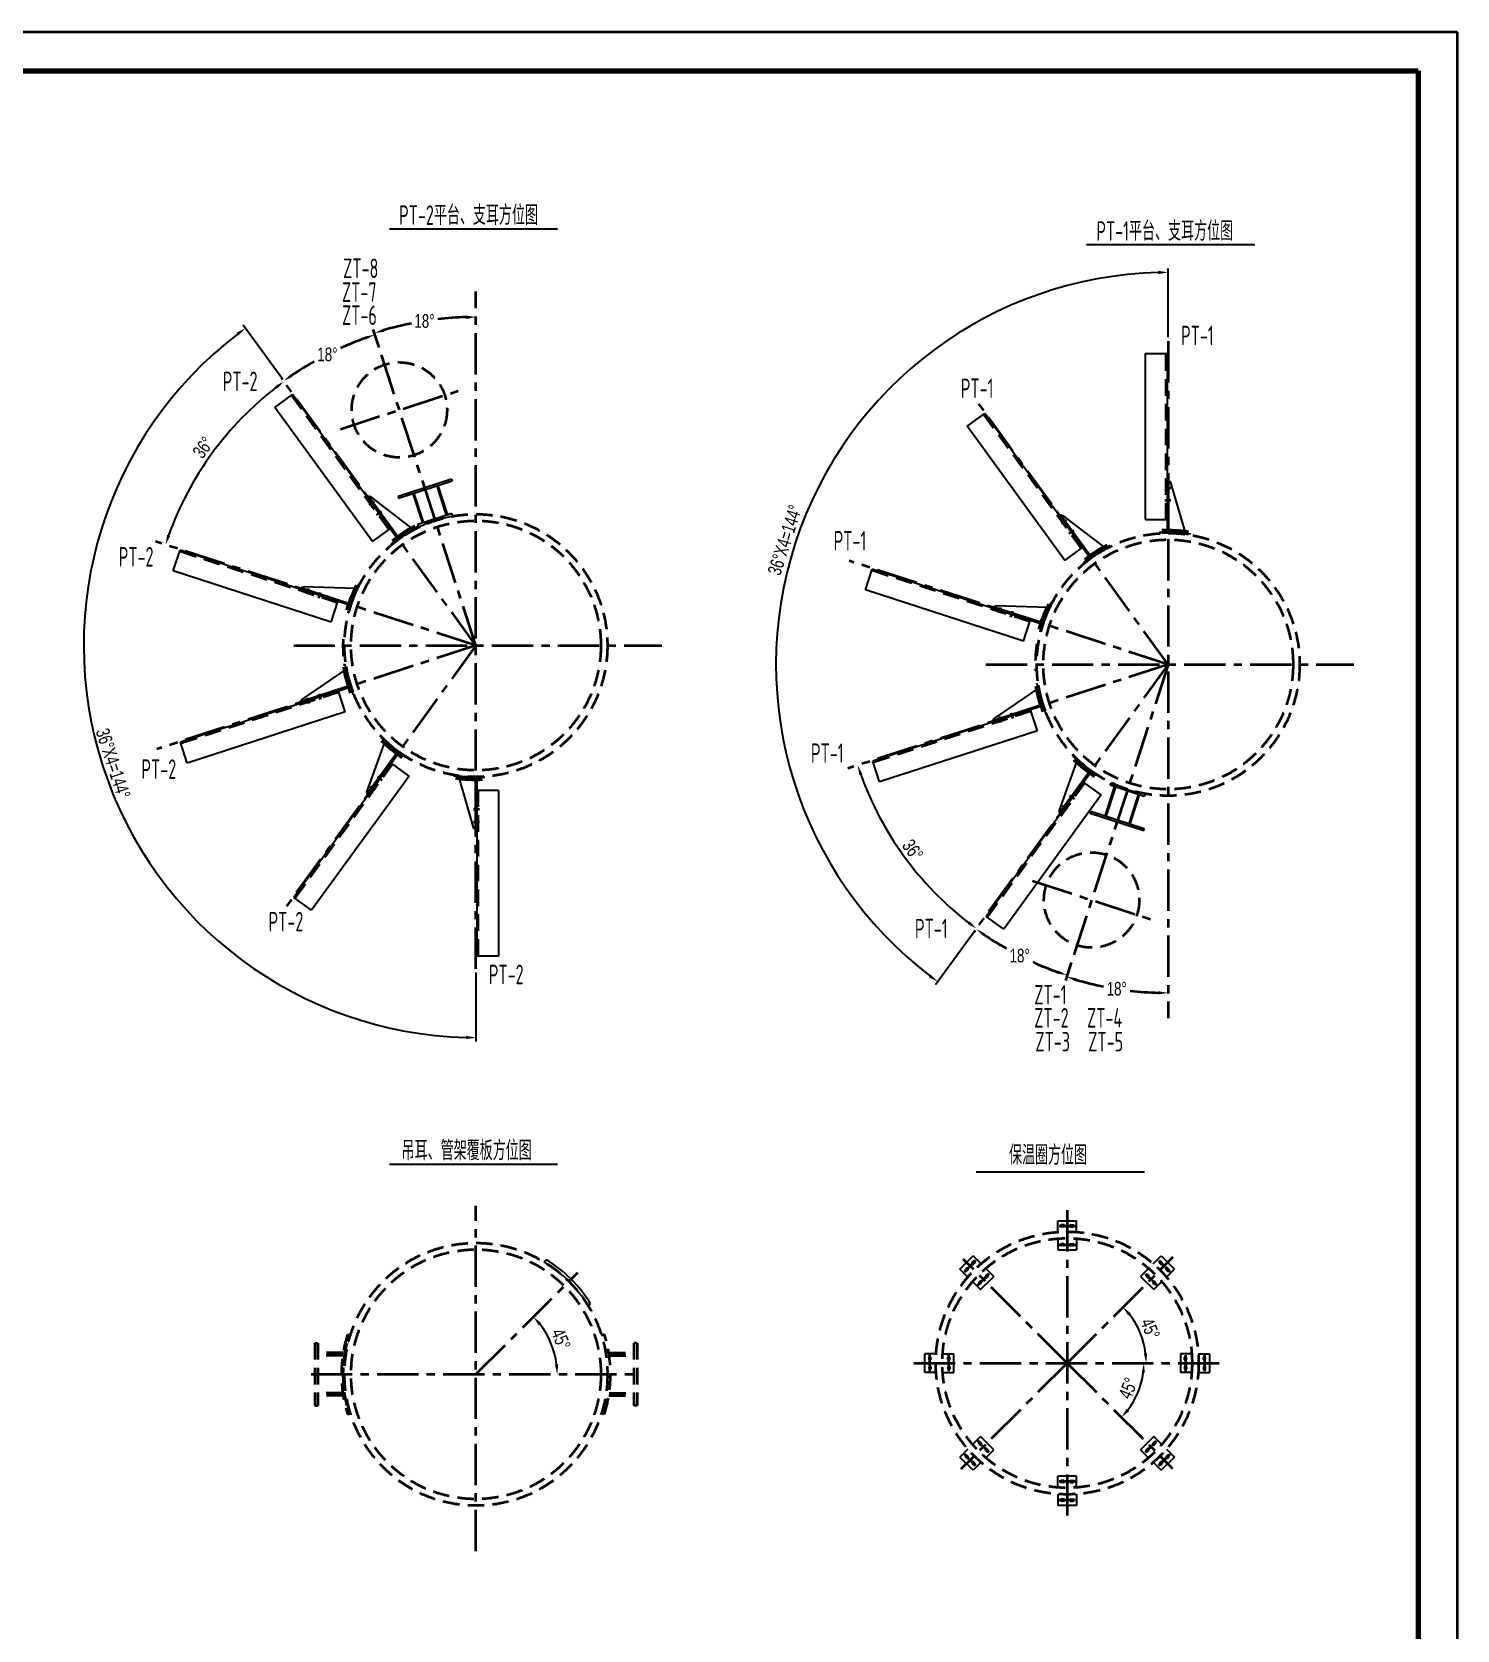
# Model space of a CAD drawing. Header units: millimetres. Extents: x -625 to 14225, y -250 to 20775.
# Drawn here: x 5095 to 14225, y 10533 to 20775 of the extents above; entities that cross this region are included whole.
import ezdxf

# ---------------------------------------------------------------- set-up
doc = ezdxf.new("R2010")
doc.units = ezdxf.units.MM
doc.header["$LTSCALE"] = 8.333333
doc.linetypes.add('CENTER', pattern=[50.8, 31.75, -6.35, 6.35, -6.35])
doc.linetypes.add('DASHED', pattern=[19.05, 12.7, -6.35])
for name, color, linetype, lineweight in [('1轮廓实线层', 7, 'Continuous', 70), ('2细线层', 4, 'Continuous', 35), ('3中心线层', 1, 'CENTER', 35), ('4虚线层', 6, 'DASHED', 35), ('6文字层', 3, 'Continuous', 35), ('7标注层', 4, 'Continuous', 35), ('图框层', 7, 'Continuous', 70)]:
    doc.layers.add(name, color=color, linetype=linetype, lineweight=lineweight)
doc.styles.add('HGCAD', font='HGCAD.SHX', dxfattribs={"width": 0.75, "bigfont": 'HGCADHZ.SHX'})
doc.styles.add('PC_TEXTSTYLE', font='isocp.shx', dxfattribs={"width": 0.8, "bigfont": 'hzfs.shx'})
doc.dimstyles.new('HGCAD$4', dxfattribs={"dimtxt": 3.5, "dimasz": 2.5, "dimexe": 1, "dimexo": 1, "dimgap": 1, "dimtad": 1, "dimtoh": 1, "dimdec": 1, "dimdsep": 46, "dimtxsty": 'HGCAD', "dimcen": 0, "dimclrd": 130, "dimclre": 130, "dimclrt": 3, "dimadec": 1, "dimazin": 0, "dimtfac": 0.714286, "dimtofl": 0, "dimtmove": 0, "dimatfit": 1, "dimfxl": 0, "dimtzin": 0, "dimlwd": -1, "dimlwe": -1, "dimarcsym": 0})

# ---------------------------------------------------------------- blocks, each defined once
blk = doc.blocks.new('*U115')
at = {"layer": '2细线层'}
for p, q in [((-625, 20775), (14225, 20775)), ((14225, 20775), (14225, -250))]:
    blk.add_line(p, q, dxfattribs=at)
at = {"layer": '图框层'}
for p, q in [((0, 20525), (13975, 20525)), ((13975, 20525), (13975, 0))]:
    blk.add_line(p, q, dxfattribs=at)
blk = doc.blocks.new('*D124')
at = {"layer": '7标注层', "color": 130}
blk.add_line((7319, 18753), (7281, 18869), dxfattribs=at)
for start, end in [(101.341, 106.299), (91.701, 96.6741)]:
    blk.add_arc((7940, 16843), 2105, start, end, dxfattribs=at)
for points in [[(7877, 18936), (7877, 18957), (7940, 18948)], [(7346, 18873), (7352, 18853), (7289, 18845)]]:
    blk.add_solid(points, dxfattribs=at)
at = {"layer": 'Defpoints', "color": 0}
for p in [(7940, 19111), (7327, 18729), (7940, 16843), (7940, 14771)]:
    blk.add_point(p, dxfattribs=at)
at = {"layer": '7标注层', "color": 3, "insert": (7610, 18922), "char_height": 87.5, "attachment_point": 5, "style": 'HGCAD', "bg_fill": 3, "box_fill_scale": 1.1, "bg_fill_color": 256, "bg_fill_true_color": 13158600, "bg_fill_transparency": 0}
blk.add_mtext('18%%d{}{{\\H0.7x;}{}}', dxfattribs=at)
at = {"layer": 'Defpoints', "color": 0}
blk.add_point((7720, 18936), dxfattribs=at)
blk = doc.blocks.new('*D123')
at = {"layer": '7标注层', "color": 130}
blk.add_line((6702, 18547), (6694, 18558), dxfattribs=at)
for start, end in [(109.7078, 114.3904), (119.584, 124.2067)]:
    blk.add_arc((7938, 16839), 2097, start, end, dxfattribs=at)
for points in [[(7234, 18804), (7228, 18823), (7290, 18834)], [(6753, 18582), (6765, 18565), (6708, 18538)]]:
    blk.add_solid(points, dxfattribs=at)
at = {"layer": 'Defpoints', "color": 0}
for p in [(7280, 18865), (7318, 18750), (6716, 18527), (7938, 16839)]:
    blk.add_point(p, dxfattribs=at)
at = {"layer": '7标注层', "color": 3, "insert": (6988, 18708), "char_height": 87.5, "attachment_point": 5, "style": 'HGCAD', "bg_fill": 3, "box_fill_scale": 1.1, "bg_fill_color": 256, "bg_fill_true_color": 13158600, "bg_fill_transparency": 0}
blk.add_mtext('18%%d{}{{\\H0.7x;}{}}', dxfattribs=at)
at = {"layer": 'Defpoints', "color": 0}
blk.add_point((7086, 18755), dxfattribs=at)
blk = doc.blocks.new('*D127')
at = {"color": 130}
blk.add_line((6702, 18547), (6696, 18555), dxfattribs=at)
blk.add_arc((7940, 16843), 2092, 127.7121, 160.2879, dxfattribs=at)
for points in [[(6667, 18489), (6654, 18506), (6710, 18535)], [(5961, 17551), (5981, 17545), (5951, 17489)]]:
    blk.add_solid(points, dxfattribs=at)
at = {"layer": 'Defpoints', "color": 0}
for p in [(6716, 18527), (6385, 18242), (5887, 17510), (7940, 16843), (7940, 16843)]:
    blk.add_point(p, dxfattribs=at)
at = {"color": 3, "insert": (6192, 18112), "char_height": 87.5, "attachment_point": 5, "rotation": 54, "style": 'HGCAD', "bg_fill": 3, "box_fill_scale": 1.1, "bg_fill_color": 256, "bg_fill_true_color": 13158600, "bg_fill_transparency": 0}
blk.add_mtext('36%%d{}{{\\H0.7x;}{}}', dxfattribs=at)
blk = doc.blocks.new('*D130')
at = {"color": 130}
for p, q in [((6702, 18547), (6448, 18896)), ((7940, 14746), (7940, 14304))]:
    blk.add_line(p, q, dxfattribs=at)
blk.add_arc((7940, 16843), 2513, 127.425, 268.575, dxfattribs=at)
for points in [[(6419, 18830), (6406, 18847), (6463, 18876)], [(7877, 14320), (7877, 14341), (7940, 14329)]]:
    blk.add_solid(points, dxfattribs=at)
at = {"layer": 'Defpoints', "color": 0}
for p in [(7940, 19111), (6716, 18527), (5440, 17105), (7940, 16843), (7940, 14771)]:
    blk.add_point(p, dxfattribs=at)
at = {"color": 3, "insert": (5615, 16087), "char_height": 87.5, "attachment_point": 5, "rotation": 288, "style": 'HGCAD', "bg_fill": 3, "box_fill_scale": 1.1, "bg_fill_color": 256, "bg_fill_true_color": 13158600, "bg_fill_transparency": 0}
blk.add_mtext('36%%DX4=144°{}{{\\H0.7x;}{}}', dxfattribs=at)
blk = doc.blocks.new('*D131')
at = {"layer": '7标注层', "color": 130}
blk.add_line((11754, 14811), (11716, 14695), dxfattribs=at)
for start, end in [(253.701, 258.659), (263.3259, 268.299)]:
    blk.add_arc((12375, 16721), 2105, start, end, dxfattribs=at)
for points in [[(11787, 14711), (11781, 14691), (11724, 14719)], [(12312, 14607), (12312, 14627), (12375, 14616)]]:
    blk.add_solid(points, dxfattribs=at)
at = {"layer": 'Defpoints', "color": 0}
for p in [(12375, 18793), (12375, 16721), (11762, 14835), (12375, 14453)]:
    blk.add_point(p, dxfattribs=at)
at = {"layer": '7标注层', "color": 3, "insert": (12045, 14642), "char_height": 87.5, "attachment_point": 5, "style": 'HGCAD', "bg_fill": 3, "box_fill_scale": 1.1, "bg_fill_color": 256, "bg_fill_true_color": 13158600, "bg_fill_transparency": 0}
blk.add_mtext('18%%d{}{{\\H0.7x;}{}}', dxfattribs=at)
at = {"layer": 'Defpoints', "color": 0}
blk.add_point((11937, 14662), dxfattribs=at)
blk = doc.blocks.new('*D132')
at = {"layer": '7标注层', "color": 130}
blk.add_line((11137, 15017), (11129, 15006), dxfattribs=at)
for start, end in [(235.7933, 240.416), (245.6096, 250.2922)]:
    blk.add_arc((12373, 16724), 2097, start, end, dxfattribs=at)
for points in [[(11200, 14999), (11188, 14982), (11143, 15026)], [(11663, 14740), (11669, 14760), (11725, 14730)]]:
    blk.add_solid(points, dxfattribs=at)
at = {"layer": 'Defpoints', "color": 0}
for p in [(12373, 16724), (11151, 15037), (11752, 14814), (11715, 14698)]:
    blk.add_point(p, dxfattribs=at)
at = {"layer": '7标注层', "color": 3, "insert": (11423, 14855), "char_height": 87.5, "attachment_point": 5, "style": 'HGCAD', "bg_fill": 3, "box_fill_scale": 1.1, "bg_fill_color": 256, "bg_fill_true_color": 13158600, "bg_fill_transparency": 0}
blk.add_mtext('18%%d{}{{\\H0.7x;}{}}', dxfattribs=at)
at = {"layer": 'Defpoints', "color": 0}
blk.add_point((11327, 14907), dxfattribs=at)
blk = doc.blocks.new('*D133')
at = {"color": 130}
blk.add_line((11137, 15017), (11131, 15009), dxfattribs=at)
blk.add_arc((12375, 16721), 2092, 199.7121, 232.2879, dxfattribs=at)
for points in [[(10416, 16019), (10396, 16012), (10385, 16075)], [(11089, 15058), (11102, 15075), (11145, 15029)]]:
    blk.add_solid(points, dxfattribs=at)
at = {"layer": 'Defpoints', "color": 0}
for p in [(12375, 16721), (12375, 16721), (10322, 16054), (10563, 15675), (11151, 15037)]:
    blk.add_point(p, dxfattribs=at)
at = {"color": 3, "insert": (10738, 15532), "char_height": 87.5, "attachment_point": 5, "rotation": 306, "style": 'HGCAD', "bg_fill": 3, "box_fill_scale": 1.1, "bg_fill_color": 256, "bg_fill_true_color": 13158600, "bg_fill_transparency": 0}
blk.add_mtext('36%%d{}{{\\H0.7x;}{}}', dxfattribs=at)
blk = doc.blocks.new('*D134')
at = {"color": 130}
for p, q in [((12375, 18818), (12375, 19259)), ((11137, 15017), (10883, 14668))]:
    blk.add_line(p, q, dxfattribs=at)
blk.add_arc((12375, 16721), 2513, 91.425, 232.575, dxfattribs=at)
for points in [[(12312, 19223), (12312, 19244), (12375, 19234)], [(10841, 14717), (10854, 14734), (10898, 14688)]]:
    blk.add_solid(points, dxfattribs=at)
at = {"layer": 'Defpoints', "color": 0}
for p in [(12375, 18793), (10507, 18403), (12375, 16721), (11151, 15037), (12375, 14453)]:
    blk.add_point(p, dxfattribs=at)
at = {"color": 3, "insert": (9919, 17519), "char_height": 87.5, "attachment_point": 5, "rotation": 72, "style": 'HGCAD', "bg_fill": 3, "box_fill_scale": 1.1, "bg_fill_color": 256, "bg_fill_true_color": 13158600, "bg_fill_transparency": 0}
blk.add_mtext('36%%DX4=144°{}{{\\H0.7x;}{}}', dxfattribs=at)
blk = doc.blocks.new('*D136')
at = {"color": 130}
blk.add_arc((7940, 12172), 520, 6.8883, 38.1117, dxfattribs=at)
for points in [[(8357, 12500), (8341, 12486), (8308, 12540)], [(8446, 12233), (8467, 12235), (8460, 12172)]]:
    blk.add_solid(points, dxfattribs=at)
at = {"layer": 'Defpoints', "color": 0}
for p in [(8593, 12825), (6883, 12172), (7940, 12172), (8997, 12172)]:
    blk.add_point(p, dxfattribs=at)
at = {"color": 3, "insert": (8484, 12397), "char_height": 87.5, "attachment_point": 5, "rotation": 292.5, "style": 'HGCAD', "bg_fill": 3, "box_fill_scale": 1.1, "bg_fill_color": 256, "bg_fill_true_color": 13158600, "bg_fill_transparency": 0}
blk.add_mtext('45%%d{}{{\\H0.7x;}{}}', dxfattribs=at)
at = {"layer": 'Defpoints', "color": 0}
blk.add_point((8442, 12306), dxfattribs=at)
blk = doc.blocks.new('*D149')
at = {"color": 130}
blk.add_arc((11728, 12244), 506, 7.0806, 37.9194, dxfattribs=at)
for points in [[(12135, 12562), (12119, 12548), (12085, 12602)], [(12219, 12305), (12240, 12307), (12234, 12244)]]:
    blk.add_solid(points, dxfattribs=at)
at = {"layer": 'Defpoints', "color": 0}
for p in [(12407, 12923), (10745, 12244), (11728, 12244), (12701, 12244)]:
    blk.add_point(p, dxfattribs=at)
at = {"color": 3, "insert": (12259, 12464), "char_height": 87.5, "attachment_point": 5, "rotation": 292.5, "style": 'HGCAD', "bg_fill": 3, "box_fill_scale": 1.1, "bg_fill_color": 256, "bg_fill_true_color": 13158600, "bg_fill_transparency": 0}
blk.add_mtext('45%%d{}{{\\H0.7x;}{}}', dxfattribs=at)
at = {"layer": 'Defpoints', "color": 0}
blk.add_point((12216, 12375), dxfattribs=at)
blk = doc.blocks.new('*D150')
at = {"color": 130}
blk.add_arc((11728, 12244), 491, 322.291, 352.709, dxfattribs=at)
for points in [[(12225, 12181), (12205, 12182), (12219, 12244)], [(12109, 11950), (12124, 11936), (12075, 11896)]]:
    blk.add_solid(points, dxfattribs=at)
at = {"layer": 'Defpoints', "color": 0}
for p in [(10745, 12244), (11728, 12244), (12701, 12244), (12403, 11569)]:
    blk.add_point(p, dxfattribs=at)
at = {"color": 3, "insert": (12118, 12082), "char_height": 87.5, "attachment_point": 5, "rotation": 67.5, "style": 'HGCAD', "bg_fill": 3, "box_fill_scale": 1.1, "bg_fill_color": 256, "bg_fill_true_color": 13158600, "bg_fill_transparency": 0}
blk.add_mtext('45%%d{}{{\\H0.7x;}{}}', dxfattribs=at)
at = {"layer": 'Defpoints', "color": 0}
blk.add_point((12153, 11998), dxfattribs=at)

msp = doc.modelspace()

# ---------------------------------------------------------------- linework, layer by layer
for p, q in [((7385.14, 19513.985), (8462.818, 19513.985)), ((11852.182, 19411.838), (12929.861, 19411.838)), ((12229.732, 18713.281), (12369.732, 18713.281)), ((12229.732, 17649.939), (12229.732, 18713.281)), ((12369.732, 17649.939), (12369.732, 18713.281)), ((6651.595, 18368.86), (6764.858, 18451.15)), ((7389.874, 17590.888), (6764.858, 18451.15)), ((7276.612, 17508.598), (6651.595, 18368.86)), ((11086.657, 18247.589), (11199.874, 18329.941)), ((11712.141, 17387.667), (11086.657, 18247.589)), ((11825.359, 17470.019), (11199.874, 18329.941)), ((7782.785, 17908.172), (7440.405, 17796.926)), ((7786.493, 17896.759), (7444.113, 17785.513)), ((7688.534, 17864.931), (7749.72, 17676.622)), ((7695.192, 17867.094), (7756.377, 17678.785)), ((7782.785, 17908.172), (7786.493, 17896.759)), ((12369.732, 17573.266), (12369.732, 17903.281)), ((12369.732, 17903.281), (12379.732, 17903.281)), ((12379.732, 17573.266), (12379.732, 17903.281)), ((12379.732, 17893.281), (12389.732, 17893.281)), ((12484.732, 17566.15), (12389.732, 17893.281)), ((7240.964, 17795.846), (7249.054, 17801.724)), ((7434.941, 17528.859), (7240.964, 17795.846)), ((7443.032, 17534.737), (7249.054, 17801.724)), ((7254.932, 17793.634), (7263.022, 17799.512)), ((7532.161, 17590.697), (7263.022, 17799.512)), ((7440.405, 17796.926), (7444.113, 17785.513)), ((7535.414, 17815.179), (7596.6, 17626.87)), ((7542.072, 17817.342), (7603.257, 17629.033)), ((7785.86, 17688.364), (7567.117, 17617.29)), ((7572.645, 17600.276), (7567.117, 17617.29)), ((7791.388, 17671.349), (7785.86, 17688.364)), ((11676.337, 17674.896), (11684.424, 17680.778)), ((11870.46, 17408.014), (11676.337, 17674.896)), ((11878.547, 17413.896), (11684.424, 17680.778)), ((11690.306, 17672.691), (11698.393, 17678.573)), ((11967.646, 17469.905), (11698.393, 17678.573)), ((12229.732, 17649.939), (12369.732, 17649.939)), ((7276.612, 17508.598), (7389.874, 17590.888)), ((6000.459, 17320.186), (6043.721, 17453.334)), ((7055.02, 17124.743), (6043.721, 17453.334)), ((11712.141, 17387.667), (11825.359, 17470.019)), ((7011.757, 16991.595), (6000.459, 17320.186)), ((10435.42, 17198.939), (10478.682, 17332.087)), ((11489.981, 17003.496), (10478.682, 17332.087)), ((6814.077, 17203.03), (6817.167, 17212.54)), ((7131.03, 17110.56), (6817.167, 17212.54)), ((6826.678, 17209.45), (6829.768, 17218.961)), ((7170.244, 17208.222), (6829.768, 17218.961)), ((7127.94, 17101.05), (6814.077, 17203.03)), ((7011.757, 16991.595), (7055.02, 17124.743)), ((11446.718, 16870.349), (10435.42, 17198.939)), ((11249.038, 17081.783), (11252.128, 17091.294)), ((11562.901, 16979.803), (11249.038, 17081.783)), ((11565.991, 16989.314), (11252.128, 17091.294)), ((11261.639, 17088.204), (11264.729, 17097.714)), ((11605.205, 17086.976), (11264.729, 17097.714)), ((11446.718, 16870.349), (11489.981, 17003.496)), ((7102.261, 16686.064), (6820.497, 16494.625)), ((7058.11, 16550.801), (6046.811, 16222.21)), ((7127.94, 16584.004), (6814.077, 16482.024)), ((7131.03, 16574.494), (6817.167, 16472.514)), ((6823.588, 16485.114), (6820.497, 16494.625)), ((7101.372, 16417.653), (7058.11, 16550.801)), ((11537.222, 16564.818), (11255.458, 16373.379)), ((7101.372, 16417.653), (6090.074, 16089.062)), ((6817.167, 16472.514), (6814.077, 16482.024)), ((11493.071, 16429.554), (10481.772, 16100.964)), ((11562.901, 16462.758), (11249.038, 16360.778)), ((11565.991, 16453.247), (11252.128, 16351.267)), ((11536.333, 16296.406), (11493.071, 16429.554)), ((11536.333, 16296.406), (10525.035, 15967.816)), ((11252.128, 16351.267), (11249.038, 16360.778)), ((11258.549, 16363.868), (11255.458, 16373.379)), ((6090.074, 16089.062), (6046.811, 16222.21)), ((7354.177, 16223.67), (7238.751, 15903.176)), ((7397.965, 16088.288), (6772.948, 15228.026)), ((7434.941, 16156.195), (7240.964, 15889.208)), ((7443.032, 16150.318), (7249.054, 15883.33)), ((7511.227, 16005.998), (7397.965, 16088.288)), ((10525.035, 15967.816), (10481.772, 16100.964)), ((11789.138, 16102.423), (11673.712, 15781.93)), ((7511.227, 16005.998), (6886.21, 15145.736)), ((7829.771, 15997.658), (7924.771, 15670.527)), ((7934.771, 15990.542), (7934.771, 15660.527)), ((7944.771, 15990.542), (7944.771, 15660.527)), ((11869.902, 16034.949), (11675.925, 15767.962)), ((11877.993, 16029.071), (11684.015, 15762.084)), ((7246.842, 15897.298), (7238.751, 15903.176)), ((7249.054, 15883.33), (7240.964, 15889.208)), ((8084.771, 15913.869), (7944.771, 15913.869)), ((7944.771, 15913.869), (7944.771, 14850.527)), ((8084.771, 15913.869), (8084.771, 14850.527)), ((11832.925, 15967.042), (11207.909, 15106.78)), ((11946.188, 15884.752), (11321.171, 15024.49)), ((11946.188, 15884.752), (11832.925, 15967.042)), ((11970.375, 15748.629), (12031.561, 15936.938)), ((11977.033, 15746.466), (12038.218, 15934.775)), ((12007.606, 15963.532), (12002.078, 15946.517)), ((12220.821, 15875.444), (12002.078, 15946.517)), ((12123.495, 15698.877), (12184.681, 15887.186)), ((12130.153, 15696.714), (12191.338, 15885.023)), ((12226.349, 15892.458), (12220.821, 15875.444)), ((11681.802, 15776.052), (11673.712, 15781.93)), ((11875.366, 15766.882), (11879.074, 15778.294)), ((12221.454, 15667.048), (11879.074, 15778.294)), ((11684.015, 15762.084), (11675.925, 15767.962)), ((12217.746, 15655.636), (11875.366, 15766.882)), ((7934.771, 15670.527), (7924.771, 15670.527)), ((7944.771, 15660.527), (7934.771, 15660.527)), ((12217.746, 15655.636), (12221.454, 15667.048)), ((6886.21, 15145.736), (6772.948, 15228.026)), ((11321.171, 15024.49), (11207.909, 15106.78)), ((8084.771, 14850.527), (7944.771, 14850.527)), ((7385.14, 13518.862), (8462.818, 13518.862)), ((11144.053, 13469.414), (12221.731, 13469.414)), ((11667.51, 13083.605), (11667.51, 13155.745)), ((11667.51, 13155.745), (11787.51, 13155.745)), ((11704.01, 13128.745), (11691.01, 13128.745)), ((11704.01, 13116.745), (11691.01, 13116.745)), ((11751.01, 13128.745), (11764.01, 13128.745)), ((11751.01, 13116.745), (11764.01, 13116.745)), ((11787.51, 13083.605), (11787.51, 13155.745)), ((11667.51, 13041.492), (11667.51, 12969.352)), ((11704.01, 13008.352), (11691.01, 13008.352)), ((11751.01, 13008.352), (11764.01, 13008.352)), ((11787.51, 13041.492), (11787.51, 12969.352)), ((8376.694, 12891.504), (8391.242, 12906.053)), ((11040.202, 12846.2), (11125.055, 12931.053)), ((11176.066, 12880.042), (11125.055, 12931.053)), ((11667.51, 12969.352), (11787.51, 12969.352)), ((11704.01, 12996.352), (11691.01, 12996.352)), ((11751.01, 12996.352), (11764.01, 12996.352)), ((12278.954, 12880.042), (12329.965, 12931.053)), ((12329.965, 12931.053), (12414.818, 12846.2)), ((11091.213, 12795.189), (11040.202, 12846.2)), ((11085.104, 12852.918), (11075.911, 12843.725)), ((11093.589, 12844.433), (11084.397, 12835.24)), ((11118.338, 12886.152), (11127.53, 12895.344)), ((11126.823, 12877.667), (11136.015, 12886.859)), ((11203.469, 12801.021), (11212.661, 12810.213)), ((11205.844, 12850.264), (11256.855, 12799.253)), ((12249.176, 12850.264), (12198.165, 12799.253)), ((12251.551, 12801.021), (12242.359, 12810.213)), ((12328.197, 12877.667), (12319.005, 12886.859)), ((12336.683, 12886.152), (12327.49, 12895.344)), ((12361.431, 12844.433), (12370.624, 12835.24)), ((12363.807, 12795.189), (12414.818, 12846.2)), ((12369.917, 12852.918), (12379.109, 12843.725)), ((11120.992, 12765.411), (11172.003, 12714.4)), ((11170.235, 12767.787), (11161.042, 12758.594)), ((11178.72, 12759.301), (11169.528, 12750.109)), ((11172.003, 12714.4), (11256.855, 12799.253)), ((11211.954, 12792.535), (11221.147, 12801.728)), ((12198.165, 12799.253), (12283.018, 12714.4)), ((12243.066, 12792.535), (12233.874, 12801.728)), ((12276.3, 12759.301), (12285.493, 12750.109)), ((12334.029, 12765.411), (12283.018, 12714.4)), ((12284.786, 12767.787), (12293.978, 12758.594)), ((8659.536, 12608.661), (8674.085, 12623.21)), ((10887.651, 12303.745), (10815.51, 12303.745)), ((10815.51, 12183.745), (10815.51, 12303.745)), ((10929.763, 12303.745), (11001.904, 12303.745)), ((11001.904, 12183.745), (11001.904, 12303.745)), ((12525.257, 12303.745), (12453.117, 12303.745)), ((12453.117, 12303.745), (12453.117, 12183.745)), ((12567.37, 12303.745), (12639.51, 12303.745)), ((12639.51, 12303.745), (12639.51, 12183.745)), ((10842.51, 12267.245), (10842.51, 12280.245)), ((10842.51, 12220.245), (10842.51, 12207.245)), ((10854.51, 12267.245), (10854.51, 12280.245)), ((10854.51, 12220.245), (10854.51, 12207.245)), ((10962.904, 12267.245), (10962.904, 12280.245)), ((10962.904, 12220.245), (10962.904, 12207.245)), ((10974.904, 12267.245), (10974.904, 12280.245)), ((10974.904, 12220.245), (10974.904, 12207.245)), ((12480.117, 12267.245), (12480.117, 12280.245)), ((12480.117, 12220.245), (12480.117, 12207.245)), ((12492.117, 12267.245), (12492.117, 12280.245)), ((12492.117, 12220.245), (12492.117, 12207.245)), ((12600.51, 12267.245), (12600.51, 12280.245)), ((12600.51, 12220.245), (12600.51, 12207.245)), ((12612.51, 12267.245), (12612.51, 12280.245)), ((12612.51, 12220.245), (12612.51, 12207.245)), ((10887.651, 12183.745), (10815.51, 12183.745)), ((10929.763, 12183.745), (11001.904, 12183.745)), ((12525.257, 12183.745), (12453.117, 12183.745)), ((12567.37, 12183.745), (12639.51, 12183.745)), ((11091.213, 11692.301), (11040.202, 11641.29)), ((11120.992, 11722.08), (11172.003, 11773.091)), ((11170.235, 11719.704), (11161.042, 11728.896)), ((11178.72, 11728.189), (11169.528, 11737.382)), ((11256.855, 11688.238), (11172.003, 11773.091)), ((11203.469, 11686.47), (11212.661, 11677.278)), ((11205.844, 11637.227), (11256.855, 11688.238)), ((11211.954, 11694.955), (11221.147, 11685.763)), ((12283.018, 11773.091), (12198.165, 11688.238)), ((12249.176, 11637.227), (12198.165, 11688.238)), ((12243.066, 11694.955), (12233.874, 11685.763)), ((12251.551, 11686.47), (12242.359, 11677.278)), ((12276.3, 11728.189), (12285.493, 11737.382)), ((12334.029, 11722.08), (12283.018, 11773.091)), ((12284.786, 11719.704), (12293.978, 11728.896)), ((12363.807, 11692.301), (12414.818, 11641.29)), ((11125.055, 11556.438), (11040.202, 11641.29)), ((11085.104, 11634.573), (11075.911, 11643.765)), ((11093.589, 11643.058), (11084.397, 11652.25)), ((11118.338, 11601.339), (11127.53, 11592.146)), ((11176.066, 11607.449), (11125.055, 11556.438)), ((11126.823, 11609.824), (11136.015, 11600.632)), ((12278.954, 11607.449), (12329.965, 11556.438)), ((12328.197, 11609.824), (12319.005, 11600.632)), ((12336.683, 11601.339), (12327.49, 11592.146)), ((12414.818, 11641.29), (12329.965, 11556.438)), ((12361.431, 11643.058), (12370.624, 11652.25)), ((12369.917, 11634.573), (12379.109, 11643.765)), ((11667.51, 11445.998), (11667.51, 11518.139)), ((11787.51, 11518.139), (11667.51, 11518.139)), ((11704.01, 11491.139), (11691.01, 11491.139)), ((11704.01, 11479.139), (11691.01, 11479.139)), ((11751.01, 11491.139), (11764.01, 11491.139)), ((11751.01, 11479.139), (11764.01, 11479.139)), ((11787.51, 11445.998), (11787.51, 11518.139)), ((11667.51, 11403.886), (11667.51, 11331.745)), ((11704.01, 11370.745), (11691.01, 11370.745)), ((11751.01, 11370.745), (11764.01, 11370.745)), ((11787.51, 11403.886), (11787.51, 11331.745)), ((11787.51, 11331.745), (11667.51, 11331.745)), ((11704.01, 11358.745), (11691.01, 11358.745)), ((11751.01, 11358.745), (11764.01, 11358.745))]:
    msp.add_line(p, q)
for centre in [(11697.51, 13122.745), (11757.51, 13122.745), (11697.51, 13002.352), (11757.51, 13002.352), (11084.75, 12844.079), (11127.177, 12886.505), (11212.308, 12801.374), (12242.713, 12801.374), (12327.844, 12886.505), (12370.27, 12844.079), (11169.881, 12758.948), (12285.139, 12758.948), (10848.51, 12273.745), (10848.51, 12213.745), (10968.904, 12273.745), (10968.904, 12213.745), (12486.117, 12273.745), (12486.117, 12213.745), (12606.51, 12273.745), (12606.51, 12213.745), (11169.881, 11728.543), (11212.308, 11686.116), (12242.713, 11686.116), (12285.139, 11728.543), (11084.75, 11643.412), (11127.177, 11600.985), (12327.844, 11600.985), (12370.27, 11643.412), (11697.51, 11485.139), (11757.51, 11485.139), (11697.51, 11364.745), (11757.51, 11364.745)]:
    msp.add_circle(centre, 6)
for centre, radius, start, end in [((7939.771, 16842.527), 842, 100.1500312, 115.8499688), ((7939.771, 16842.527), 842, 117.1183307, 128.7229146), ((12374.732, 16721.281), 842, 81.1183307, 92.7229146), ((12375.662, 16721.957), 842, 117.1494962, 128.7540801), ((7939.771, 16842.527), 842, 153.1183307, 164.7229146), ((12374.732, 16721.281), 842, 153.1183307, 164.7229146), ((7939.771, 16842.527), 842, 189.1183307, 200.7229146), ((12374.732, 16721.281), 842, 189.1183307, 200.7229146), ((7939.771, 16842.527), 842, 225.1183307, 236.7229146), ((12374.732, 16721.281), 842, 225.1183307, 236.7229146), ((7939.771, 16842.527), 842, 261.1183307, 272.7229146), ((12374.732, 16721.281), 842, 244.1500312, 259.8499688), ((11691.01, 13122.745), 6, 90, 270), ((11704.01, 13122.745), 6, 270, 90), ((11751.01, 13122.745), 6, 90, 270), ((11764.01, 13122.745), 6, 270, 90), ((11691.01, 13002.352), 6, 90, 270), ((11704.01, 13002.352), 6, 270, 90), ((11751.01, 13002.352), 6, 90, 270), ((11764.01, 13002.352), 6, 270, 90), ((7939.771, 12171.739), 862, 31.5840579, 58.4159421), ((7939.771, 12171.739), 842, 31.2592135, 58.7407865), ((11080.154, 12839.483), 6, 135, 315), ((11089.346, 12848.675), 6, 315, 135), ((11122.58, 12881.909), 6, 135, 315), ((11131.773, 12891.102), 6, 315, 135), ((11216.904, 12805.97), 6, 315, 135), ((12238.116, 12805.97), 6, 45, 225), ((12323.248, 12891.102), 6, 45, 225), ((12332.44, 12881.909), 6, 225, 45), ((12365.674, 12848.675), 6, 45, 225), ((12374.866, 12839.483), 6, 225, 45), ((11165.285, 12754.352), 6, 135, 315), ((11174.477, 12763.544), 6, 315, 135), ((11207.711, 12796.778), 6, 135, 315), ((12247.309, 12796.778), 6, 225, 45), ((12280.543, 12763.544), 6, 45, 225), ((12289.735, 12754.352), 6, 225, 45), ((10848.51, 12280.245), 6, 0, 180), ((10848.51, 12267.245), 6, 180, 0), ((10848.51, 12220.245), 6, 0, 180), ((10848.51, 12207.245), 6, 180, 0), ((10968.904, 12280.245), 6, 0, 180), ((10968.904, 12267.245), 6, 180, 0), ((10968.904, 12220.245), 6, 0, 180), ((10968.904, 12207.245), 6, 180, 0), ((12486.117, 12280.245), 6, 0, 180), ((12486.117, 12267.245), 6, 180, 0), ((12486.117, 12220.245), 6, 0, 180), ((12486.117, 12207.245), 6, 180, 0), ((12606.51, 12280.245), 6, 0, 180), ((12606.51, 12267.245), 6, 180, 0), ((12606.51, 12220.245), 6, 0, 180), ((12606.51, 12207.245), 6, 180, 0), ((11165.285, 11733.139), 6, 45, 225), ((11174.477, 11723.947), 6, 225, 45), ((11207.711, 11690.713), 6, 45, 225), ((11216.904, 11681.52), 6, 225, 45), ((12238.116, 11681.52), 6, 135, 315), ((12247.309, 11690.713), 6, 315, 135), ((12280.543, 11723.947), 6, 135, 315), ((12289.735, 11733.139), 6, 315, 135), ((11080.154, 11648.008), 6, 45, 225), ((11089.346, 11638.815), 6, 225, 45), ((11122.58, 11605.581), 6, 45, 225), ((11131.773, 11596.389), 6, 225, 45), ((12323.248, 11596.389), 6, 135, 315), ((12332.44, 11605.581), 6, 315, 135), ((12365.674, 11638.815), 6, 135, 315), ((12374.866, 11648.008), 6, 315, 135), ((11691.01, 11485.139), 6, 90, 270), ((11704.01, 11485.139), 6, 270, 90), ((11751.01, 11485.139), 6, 90, 270), ((11764.01, 11485.139), 6, 270, 90), ((11691.01, 11364.745), 6, 90, 270), ((11704.01, 11364.745), 6, 270, 90), ((11751.01, 11364.745), 6, 90, 270), ((11764.01, 11364.745), 6, 270, 90)]:
    msp.add_arc(centre, radius, start, end)
at = {"layer": '1轮廓实线层'}
for p, q in [((7555.962, 17591.963), (7550.014, 17600.151)), ((12334.732, 17562.33), (12334.732, 17572.341)), ((12504.732, 17553.185), (12504.732, 17563.304)), ((7413.054, 17499.439), (7407.169, 17507.538)), ((11991.446, 17471.185), (11985.493, 17479.369)), ((11848.588, 17378.582), (11842.699, 17386.678)), ((7188.756, 17223.237), (7179.131, 17226.364)), ((11623.717, 17101.99), (11614.092, 17105.118)), ((7127.525, 17064.383), (7118.004, 17067.477)), ((11562.486, 16943.137), (11552.965, 16946.231)), ((11562.486, 16943.137), (11552.965, 16946.231)), ((7108.411, 16709.092), (7098.787, 16705.965)), ((7152.246, 16544.586), (7142.725, 16541.493)), ((11543.372, 16587.846), (11533.747, 16584.718)), ((11587.207, 16423.34), (11577.686, 16420.246)), ((7345.618, 16245.915), (7339.67, 16237.728)), ((7477.775, 16138.592), (7471.891, 16130.493)), ((11780.579, 16124.668), (11774.631, 16116.481)), ((7809.771, 16010.623), (7809.771, 16000.503)), ((7979.771, 16001.478), (7979.771, 15991.467))]:
    msp.add_line(p, q, dxfattribs=at)
for centre, start, end in [((7939.771, 16842.527), 117.2234037, 128.6909319), ((12374.732, 16721.281), 81.2234037, 92.6909319), ((12375.662, 16721.957), 117.2545692, 128.7220973), ((7939.771, 16842.527), 153.2234037, 164.6909319), ((12374.732, 16721.281), 153.2234037, 164.6909319), ((7939.771, 16842.527), 189.2234037, 200.6909319), ((12374.732, 16721.281), 189.2234037, 200.6909319), ((7939.771, 16842.527), 225.2234037, 236.6909319), ((12374.732, 16721.281), 225.2234037, 236.6909319), ((7939.771, 16842.527), 261.2234037, 272.6909319)]:
    msp.add_arc(centre, 852, start, end, dxfattribs=at)
at = {"layer": '3中心线层'}
for p, q in [((7939.771, 14770.525), (7939.771, 19110.565)), ((12374.732, 18793.283), (12374.732, 14453.243)), ((7939.771, 16842.527), (7326.827, 18728.974)), ((7939.771, 16842.527), (6716.283, 18526.514)), ((7071.111, 18229.717), (7841.047, 18479.885)), ((12374.732, 16721.281), (11131.731, 18432.125)), ((12352.096, 17853.281), (12390.685, 17853.281)), ((7256.085, 17745.029), (7287.304, 17767.711)), ((12352.24, 17773.281), (12390.828, 17773.281)), ((7303.224, 17680.392), (7334.443, 17703.074)), ((11691.486, 17624.087), (11722.692, 17646.786)), ((11738.66, 17559.476), (11769.866, 17582.175)), ((7939.771, 16842.527), (5886.685, 17509.615)), ((12374.732, 16721.281), (10331.016, 17385.324)), ((6856.18, 17170.807), (6868.105, 17207.506)), ((6932.309, 17146.222), (6944.234, 17182.921)), ((11291.141, 17049.56), (11303.066, 17086.26)), ((11367.27, 17024.975), (11379.194, 17061.675)), ((7939.771, 16842.527), (5896.055, 16178.483)), ((7939.771, 16842.527), (6696.77, 15131.683)), ((6772.001, 16842.527), (9129.903, 16842.527)), ((12374.732, 16721.281), (10321.646, 16054.193)), ((12374.732, 16721.281), (11151.244, 15037.294)), ((11206.961, 16721.281), (13564.864, 16721.281)), ((12374.732, 16721.281), (11761.788, 14834.834)), ((6870.17, 16471.192), (6858.245, 16507.892)), ((6946.21, 16496.05), (6934.285, 16532.75)), ((11381.171, 16374.803), (11369.246, 16411.503)), ((11305.131, 16349.946), (11293.206, 16386.645)), ((7339.617, 15978.221), (7308.399, 16000.902)), ((7292.711, 15913.415), (7261.492, 15936.097)), ((11774.578, 15856.974), (11743.36, 15879.656)), ((7962.263, 15790.527), (7923.675, 15790.527)), ((11727.672, 15792.169), (11696.453, 15814.85)), ((7962.407, 15710.527), (7923.818, 15710.527)), ((11506.072, 15334.091), (12276.008, 15083.923)), ((7939.771, 11038.562), (7939.771, 13252.193)), ((11727.51, 13223.675), (11727.51, 11267.328)), ((11676.115, 13122.745), (11720.388, 13122.745)), ((11697.51, 13112.204), (11697.51, 13131.57)), ((11735.135, 13122.745), (11779.912, 13122.745)), ((11757.51, 13115.096), (11757.51, 13134.243)), ((11697.51, 13012.893), (11697.51, 12993.527)), ((11757.51, 13010), (11757.51, 12990.854)), ((11727.51, 12243.745), (11060.95, 12910.306)), ((11676.115, 13002.352), (11720.388, 13002.352)), ((11727.51, 12243.745), (12407.255, 12923.49)), ((11735.135, 13002.352), (11779.912, 13002.352)), ((7939.771, 12171.739), (8592.785, 12824.752)), ((11069.621, 12828.95), (11100.927, 12860.256)), ((11092.204, 12836.625), (11078.51, 12850.319)), ((11111.355, 12870.683), (11143.017, 12902.346)), ((11132.585, 12881.097), (11119.046, 12894.636)), ((11196.486, 12785.552), (11228.148, 12817.214)), ((11206.899, 12806.783), (11220.438, 12793.244)), ((12227.584, 12816.503), (12258.89, 12785.197)), ((12250.166, 12808.828), (12236.472, 12795.134)), ((12312.715, 12901.634), (12344.021, 12870.328)), ((12320.39, 12879.052), (12334.084, 12892.746)), ((12354.448, 12859.901), (12386.11, 12828.239)), ((12364.862, 12838.67), (12378.4, 12852.209)), ((11154.753, 12743.819), (11186.059, 12775.125)), ((11162.428, 12766.401), (11176.122, 12752.708)), ((12269.317, 12774.77), (12300.979, 12743.108)), ((12290.548, 12764.356), (12277.009, 12750.818)), ((10848.51, 12251.37), (10848.51, 12296.147)), ((10968.904, 12251.37), (10968.904, 12296.147)), ((12486.117, 12295.141), (12486.117, 12250.867)), ((12606.51, 12295.141), (12606.51, 12250.867)), ((10744.966, 12243.745), (12700.759, 12243.745)), ((10856.159, 12273.745), (10837.012, 12273.745)), ((10859.051, 12213.745), (10839.685, 12213.745)), ((10848.51, 12192.35), (10848.51, 12236.623)), ((10958.363, 12213.745), (10977.729, 12213.745)), ((10961.255, 12273.745), (10980.402, 12273.745)), ((10968.904, 12192.35), (10968.904, 12236.623)), ((11727.51, 12243.745), (11046.446, 11562.681)), ((11727.51, 12243.745), (12402.534, 11568.721)), ((12493.765, 12213.745), (12474.619, 12213.745)), ((12496.658, 12273.745), (12477.291, 12273.745)), ((12486.117, 12236.121), (12486.117, 12191.344)), ((12595.969, 12273.745), (12615.335, 12273.745)), ((12598.861, 12213.745), (12618.008, 12213.745)), ((12606.51, 12236.121), (12606.51, 12191.344)), ((6882.948, 12171.739), (8996.594, 12171.739)), ((11185.703, 11712.721), (11154.041, 11744.383)), ((11164.473, 11723.134), (11178.012, 11736.673)), ((11227.436, 11670.988), (11196.13, 11702.294)), ((11204.854, 11678.663), (11218.548, 11692.357)), ((12258.535, 11701.938), (12226.872, 11670.276)), ((12248.121, 11680.708), (12234.582, 11694.247)), ((12300.268, 11743.672), (12268.962, 11712.366)), ((12292.593, 11721.089), (12278.899, 11734.783)), ((11100.572, 11627.59), (11068.91, 11659.252)), ((11090.159, 11648.82), (11076.62, 11635.281)), ((11142.305, 11585.857), (11110.999, 11617.162)), ((11134.63, 11608.439), (11120.936, 11594.745)), ((12343.666, 11616.807), (12312.004, 11585.145)), ((12322.435, 11606.394), (12335.974, 11592.855)), ((12385.399, 11658.54), (12354.093, 11627.234)), ((12362.817, 11650.865), (12376.51, 11637.171)), ((11719.886, 11485.139), (11675.109, 11485.139)), ((11697.51, 11477.49), (11697.51, 11496.637)), ((11778.905, 11485.139), (11734.632, 11485.139)), ((11757.51, 11474.598), (11757.51, 11493.964)), ((11697.51, 11372.394), (11697.51, 11353.247)), ((11757.51, 11375.286), (11757.51, 11355.92)), ((11719.886, 11364.745), (11675.109, 11364.745)), ((11778.905, 11364.745), (11734.632, 11364.745))]:
    msp.add_line(p, q, dxfattribs=at)
at = {"layer": '4虚线层'}
for p, q in [((12361.732, 17649.939), (12361.732, 18713.281)), ((7383.402, 17586.186), (6758.385, 18446.448)), ((11818.889, 17465.313), (11193.405, 18325.235)), ((7052.547, 17117.134), (6041.249, 17445.725)), ((11487.508, 16995.888), (10476.21, 17324.479)), ((7060.582, 16543.192), (6049.284, 16214.601)), ((11495.543, 16421.946), (10484.245, 16093.355)), ((7404.437, 16083.586), (6779.42, 15223.324)), ((7952.771, 15913.869), (7952.771, 14850.527)), ((11839.398, 15962.339), (11214.381, 15102.078)), ((7086.235, 12051.239), (6927.771, 12051.239)), ((7088.647, 12035.239), (6927.771, 12035.239)), ((8790.895, 12035.239), (8951.771, 12035.239)), ((8793.307, 12051.239), (8951.771, 12051.239)), ((6907.771, 11971.739), (6927.771, 11971.739)), ((7116.352, 11916.739), (7135.457, 11922.655)), ((8763.19, 11916.739), (8744.085, 11922.655)), ((8971.771, 11971.739), (8951.771, 11971.739))]:
    msp.add_line(p, q, dxfattribs=at)
for centre, radius in [((7449.136, 18352.545), 305.239), ((7939.771, 16842.527), 842), ((7939.771, 16842.527), 800), ((12374.732, 16721.281), 842), ((12374.732, 16721.281), 800), ((11884.097, 15211.263), 305.239), ((7939.771, 12171.739), 842), ((11727.51, 12243.745), 842), ((11727.51, 12243.745), 800), ((7939.771, 12171.739), 800)]:
    msp.add_circle(centre, radius, dxfattribs=at)
for centre, radius, start, end in [((7939.771, 16842.527), 852, 177.3090681, 188.7765963), ((12374.732, 16721.281), 852, 171.2234037, 182.6909319), ((7939.771, 12171.739), 862, 342.7930655, 17.2069345), ((7939.771, 12171.739), 852, 166.4235977, 193.5764023)]:
    msp.add_arc(centre, radius, start, end, dxfattribs=at)

# ---------------------------------------------------------------- block references
at = {"layer": '图框层'}
msp.add_blockref('*U115', (0, 0), dxfattribs=at)

# ---------------------------------------------------------------- texts
at = {"layer": '6文字层', "style": 'PC_TEXTSTYLE', "width": 0.667}
for s, p in [('PT-2平台、支耳方位图', (7447.273, 19538.662)), ('PT-1平台、支耳方位图', (11914.316, 19436.514)), ('ZT-8', (7088.761, 19197.795)), ('PT-1', (12456.96, 18767.008)), ('PT-2', (8021.999, 14671.799)), ('ZT-3', (11523.722, 14241.013)), ('ZT-5', (11862.083, 14241.013)), ('吊耳、管架覆板方位图', (7463.314, 13543.539)), ('保温圈方位图', (11354.564, 13514.142))]:
    msp.add_text(s, height=125, dxfattribs=at).set_placement(p)

# ---------------------------------------------------------------- next in the draw order: dimensions: what is measured, and where the dimension line sits
for base, line1, line2, text, override, picture, middle in [((12216.333, 12374.725), ((11727.51, 12243.745), (12407.255, 12923.49)), ((10744.966, 12243.745), (12700.759, 12243.745)), '45%%d{}{{\\H0.7x;}{}}', {"dimscale": 25, "dimdec": 2, "dimtxsty": 'HGCAD', "dimadec": 2}, '*D149', (12258.571, 12463.718)), ((8442.222, 12306.37), ((7939.771, 12171.739), (8592.785, 12824.752)), ((6882.948, 12171.739), (8996.594, 12171.739)), '<>{}{{\\H0.7x;}{}}', {"dimscale": 25, "dimtoh": 1, "dimdec": 0, "dimadec": 0}, '*D136', (8483.867, 12397.111))]:
    dim = msp.add_angular_dim_2l(base=base, line1=line1, line2=line2, text=text, dimstyle='HGCAD$4', override=override)
    dim.commit()
    dim.dimension.update_dxf_attribs({"geometry": picture, "text_midpoint": middle})
at = {"layer": '7标注层'}
for base, line1, line2, picture, middle in [((7719.711, 18936.257), ((7939.771, 14770.525), (7939.771, 19110.565)), ((7939.771, 16842.527), (7326.827, 18728.974)), '*D124', (7610.435, 18921.87)), ((11937.023, 14662.023), ((12374.732, 18793.283), (12374.732, 14453.243)), ((12374.732, 16721.281), (11761.788, 14834.834)), '*D131', (12045.396, 14641.937))]:
    dim = msp.add_angular_dim_2l(base=base, line1=line1, line2=line2, text='18%%d{}{{\\H0.7x;}{}}', dimstyle='HGCAD$4', override={"dimscale": 25, "dimtad": 0, "dimtih": 1, "dimtoh": 1, "dimdec": 2, "dimtxsty": 'HGCAD', "dimadec": 2}, dxfattribs=at)
    dim.commit()
    dim.dimension.update_dxf_attribs({"geometry": picture, "text_midpoint": middle})

# ---------------------------------------------------------------- next in the draw order: linework, layer by layer
at = {"layer": '3中心线层'}
for p, q in [((7939.771, 16842.527), (6716.283, 18526.514)), ((12374.732, 16721.281), (11151.244, 15037.294))]:
    msp.add_line(p, q, dxfattribs=at)
at = {"layer": '4虚线层'}
for p, q in [((7116.352, 12426.739), (7135.457, 12420.822)), ((8763.19, 12426.739), (8744.085, 12420.822)), ((6907.771, 12371.739), (6907.771, 11971.739)), ((6907.771, 12371.739), (6927.771, 12371.739)), ((6927.771, 12371.739), (6927.771, 11971.739)), ((7088.647, 12308.239), (6927.771, 12308.239)), ((7086.235, 12292.239), (6927.771, 12292.239)), ((8790.895, 12308.239), (8951.771, 12308.239)), ((8793.307, 12292.239), (8951.771, 12292.239)), ((8951.771, 12371.739), (8951.771, 11971.739)), ((8971.771, 12371.739), (8951.771, 12371.739)), ((8971.771, 12371.739), (8971.771, 11971.739))]:
    msp.add_line(p, q, dxfattribs=at)
msp.add_arc((7939.771, 12171.739), 862, 162.7930655, 197.2069345, dxfattribs=at)

# ---------------------------------------------------------------- next in the draw order: dimensions: what is measured, and where the dimension line sits
dim = msp.add_angular_dim_2l(base=(12153.149, 11998.002), line1=((11727.51, 12243.745), (12402.534, 11568.721)), line2=((10744.966, 12243.745), (12700.759, 12243.745)), text='45%%d{}{{\\H0.7x;}{}}', dimstyle='HGCAD$4', override={"dimscale": 25, "dimdec": 2, "dimtxsty": 'HGCAD', "dimadec": 2})
dim.commit()
dim.dimension.update_dxf_attribs({"geometry": '*D150', "text_midpoint": (12118.067, 12081.971)})

# ---------------------------------------------------------------- next in the draw order: dimensions: what is measured, and where the dimension line sits
at = {"layer": '7标注层'}
for base, line1, line2, picture, middle in [((7086.276, 18755.421), ((7938.204, 16839.394), (6716.283, 18526.514)), ((7317.535, 18749.617), (7279.917, 18865.394)), '*D123', (6987.632, 18708.445)), ((11326.529, 14907.413), ((12373.165, 16724.414), (11151.244, 15037.294)), ((11752.496, 14814.191), (11714.878, 14698.414)), '*D132', (11422.593, 14855.363))]:
    dim = msp.add_angular_dim_2l(base=base, line1=line1, line2=line2, text='18%%d{}{{\\H0.7x;}{}}', dimstyle='HGCAD$4', override={"dimscale": 25, "dimtad": 0, "dimtih": 1, "dimtoh": 1, "dimdec": 2, "dimtxsty": 'HGCAD', "dimadec": 2}, dxfattribs=at)
    dim.commit()
    dim.dimension.update_dxf_attribs({"geometry": picture, "text_midpoint": middle})

# ---------------------------------------------------------------- next in the draw order: dimensions: what is measured, and where the dimension line sits
for base, line1, line2, picture, middle in [((6385.404, 18242.086), ((7939.771, 16842.527), (6716.283, 18526.514)), ((7939.771, 16842.527), (5886.685, 17509.615)), '*D127', (6247.625, 18071.943)), ((10563.347, 15675.477), ((12374.732, 16721.281), (11151.244, 15037.294)), ((12374.732, 16721.281), (10321.646, 16054.193)), '*D133', (10682.586, 15491.865))]:
    dim = msp.add_angular_dim_2l(base=base, line1=line1, line2=line2, text='36%%d{}{{\\H0.7x;}{}}', dimstyle='HGCAD$4', override={"dimscale": 25, "dimtoh": 1, "dimadec": 1})
    dim.commit()
    dim.dimension.update_dxf_attribs({"geometry": picture, "text_midpoint": middle, "dimtype": 162})

# ---------------------------------------------------------------- next in the draw order: dimensions: what is measured, and where the dimension line sits
for base, line1, line2, picture, middle in [((10507.13, 18402.877), ((12374.732, 16721.281), (11151.244, 15037.294)), ((12374.732, 18793.283), (12374.732, 14453.243)), '*D134', (9919.241, 17519.118)), ((5440.432, 17105.218), ((7939.771, 16842.527), (6716.283, 18526.514)), ((7939.771, 14770.525), (7939.771, 19110.565)), '*D130', (5615.05, 16087.18))]:
    dim = msp.add_angular_dim_2l(base=base, line1=line1, line2=line2, text='36%%DX4=144°{}{{\\H0.7x;}{}}', dimstyle='HGCAD$4', override={"dimscale": 25, "dimtoh": 1, "dimdec": 2, "dimadec": 2})
    dim.commit()
    dim.dimension.update_dxf_attribs({"geometry": picture, "text_midpoint": middle})

# ---------------------------------------------------------------- next in the draw order: linework, layer by layer
msp.add_line((11906.852, 16009.247), (11912.736, 16017.346))

# ---------------------------------------------------------------- next in the draw order: texts
at = {"layer": '6文字层', "style": 'PC_TEXTSTYLE', "width": 0.667}
for s, p in [('ZT-7', (7081.242, 19044.906)), ('ZT-6', (7081.556, 18897.03)), ('PT-2', (6317.389, 18472.991)), ('PT-1', (11045.87, 18428.647)), ('PT-1', (10231.298, 17451.161)), ('PT-2', (5650.968, 17348.607)), ('PT-1', (10085.929, 16090.199)), ('PT-2', (5796.337, 15987.646)), ('PT-2', (6610.909, 15010.159)), ('PT-1', (10752.35, 14965.816)), ('ZT-1', (11516.516, 14541.778)), ('ZT-2', (11516.203, 14393.902)), ('ZT-4', (11854.564, 14393.902))]:
    msp.add_text(s, height=125, dxfattribs=at).set_placement(p)

doc.saveas('drawing.dxf')
